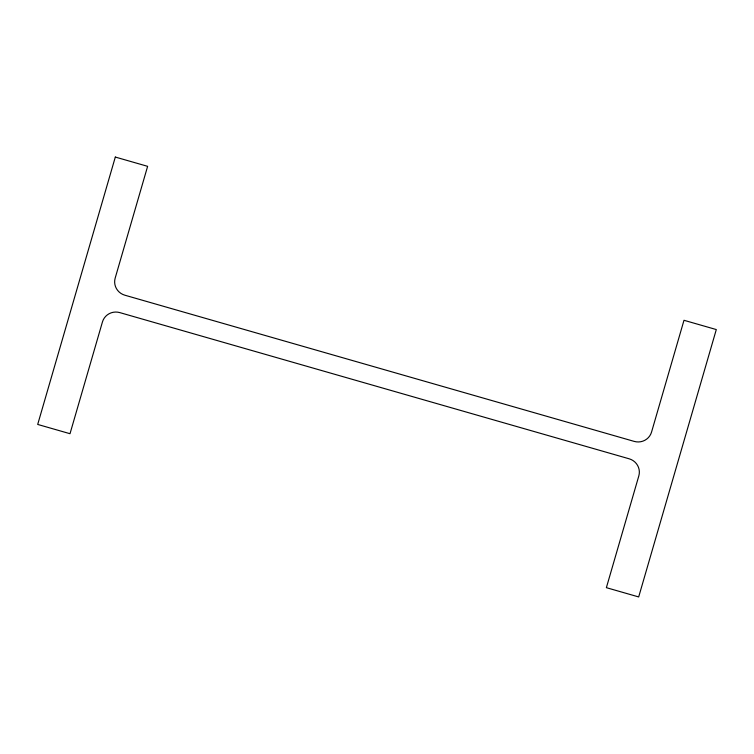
<?xml version="1.0" encoding="UTF-8"?>
<svg xmlns="http://www.w3.org/2000/svg" width="754" height="754" viewBox="0 0 754 754"><rect width="100%" height="100%" fill="white"/><g stroke="black" fill="none" stroke-linecap="round" stroke-linejoin="round"><path stroke-width="1.13" d="M115.315 157.058L37.7 424.436L70.009 433.71L102.45 321.93A14.053 13.761 12 0 1 119.792 312.599L629.156 458.8A14.053 13.761 12 0 1 638.827 475.887L606.376 587.668L638.685 596.942L716.3 329.564L683.991 320.29L651.55 432.07A14.053 13.761 12 0 1 634.208 441.401L124.844 295.2A14.053 13.761 12 0 1 115.174 278.113L147.624 166.332L115.315 157.058"/></g></svg>
